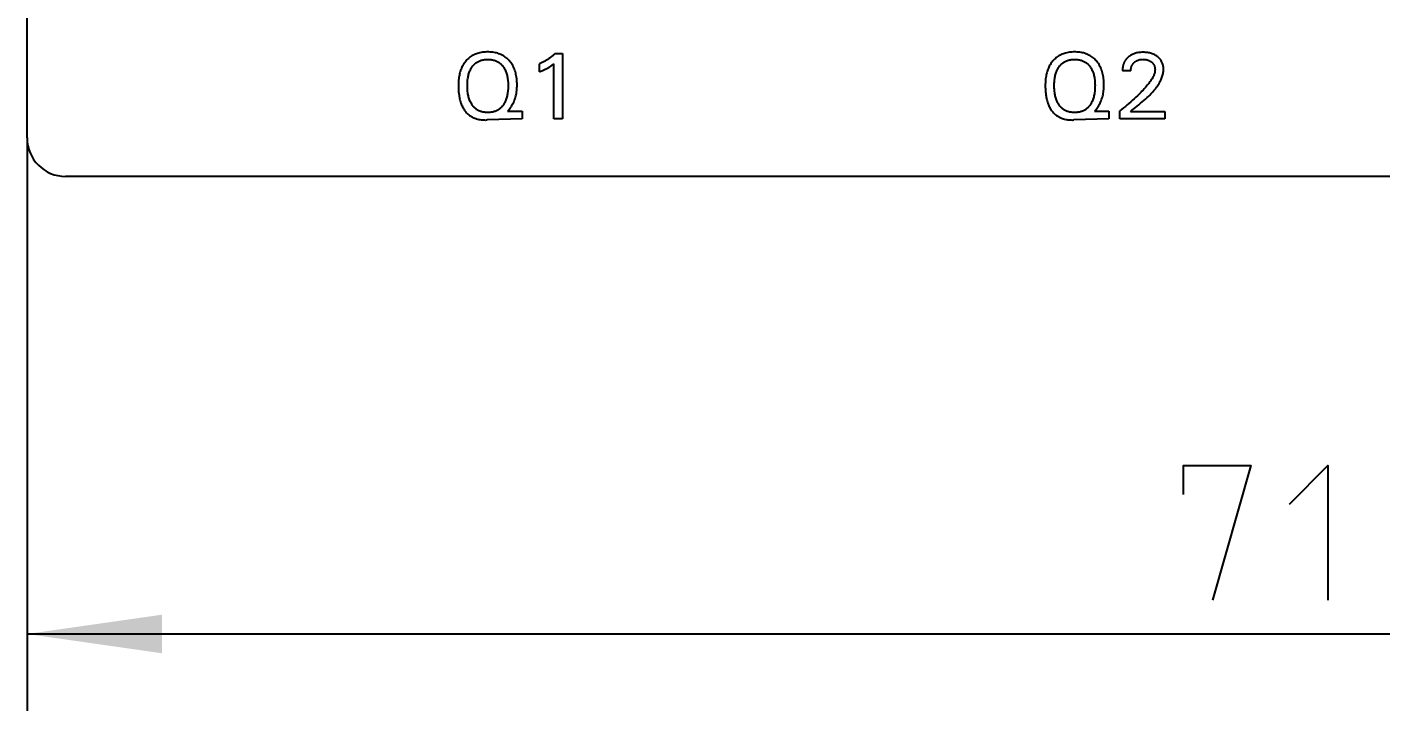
# Model space of a CAD drawing. Extents: x 0 to 420, y 0 to 297.
# Drawn here: x 133.06 to 168.22, y 144.58 to 162.35 of the extents above; entities that cross this region are included whole.
import ezdxf

# ---------------------------------------------------------------- set-up
doc = ezdxf.new("R2010")
doc.units = 0
doc.header["$LTSCALE"] = 23.1
doc.layers.get('0').update_dxf_attribs({"linetype": 'CONTINUOUS'})
doc.layers.add('10000_FRONT', color=7, linetype='CONTINUOUS')
doc.layers.add('10100_DIM_FRONT', color=7, linetype='CONTINUOUS')
doc.dimstyles.get("Standard").update_dxf_attribs({"dimtxt": 2.5, "dimasz": 2.5, "dimexe": 1.25, "dimexo": 0.625, "dimtad": 1, "dimcen": 2.5, "dimazin": 3, "dimtfac": 1, "dimtmove": 0, "dimatfit": 3})

# ---------------------------------------------------------------- blocks, each defined once
blk = doc.blocks.new('_FILLED')
at = {"color": 0, "linetype": 'BYBLOCK'}
blk.add_solid([(0, 0), (-1, 0.143), (-1, -0.143)], dxfattribs=at)
blk = doc.blocks.new('*D1')
at = {"layer": '10100_DIM_FRONT', "color": 7, "linetype": 'CONTINUOUS'}
for p, q in [((133.06, 159.468), (133.06, 144.578)), ((204.56, 159.468), (204.56, 144.578)), ((133.06, 146.578), (168.81, 146.578)), ((204.56, 146.578), (168.81, 146.578))]:
    blk.add_line(p, q, dxfattribs=at)
at = {"layer": '10100_DIM_FRONT', "color": 7, "linetype": 'CONTINUOUS', "xscale": 3.5, "yscale": 3.5, "zscale": 3.5, "rotation": 180}
blk.add_blockref('_FILLED', (133.06, 146.578), dxfattribs=at)
at = {"layer": '10100_DIM_FRONT', "color": 7, "linetype": 'CONTINUOUS', "xscale": 3.5, "yscale": 3.5, "zscale": 3.5}
blk.add_blockref('_FILLED', (204.56, 146.578), dxfattribs=at)

msp = doc.modelspace()

# ---------------------------------------------------------------- linework, layer by layer
at = {"layer": '10000_FRONT', "color": 7, "linetype": 'CONTINUOUS'}
for p, q in [((133.06, 159.468), (133.06, 247.468)), ((144.392, 161.379), (144.378, 161.355)), ((144.408, 161.403), (144.392, 161.379)), ((144.424, 161.427), (144.408, 161.403)), ((144.441, 161.449), (144.424, 161.427)), ((144.46, 161.472), (144.441, 161.449)), ((144.48, 161.494), (144.46, 161.472)), ((144.501, 161.515), (144.48, 161.494)), ((144.523, 161.536), (144.501, 161.515)), ((144.545, 161.555), (144.523, 161.536)), ((144.569, 161.573), (144.545, 161.555)), ((144.594, 161.59), (144.569, 161.573)), ((144.62, 161.606), (144.594, 161.59)), ((144.646, 161.62), (144.62, 161.606)), ((144.673, 161.633), (144.646, 161.62)), ((144.655, 161.361), (144.669, 161.375)), ((144.669, 161.375), (144.683, 161.389)), ((144.701, 161.645), (144.673, 161.633)), ((144.683, 161.389), (144.698, 161.403)), ((144.698, 161.403), (144.714, 161.415)), ((144.729, 161.656), (144.701, 161.645)), ((144.714, 161.415), (144.729, 161.427)), ((144.758, 161.666), (144.729, 161.656)), ((144.729, 161.427), (144.746, 161.437)), ((144.746, 161.437), (144.762, 161.447)), ((144.787, 161.674), (144.758, 161.666)), ((144.762, 161.447), (144.78, 161.457)), ((144.78, 161.457), (144.797, 161.465)), ((144.82, 161.682), (144.787, 161.674)), ((144.797, 161.465), (144.815, 161.473)), ((144.815, 161.473), (144.833, 161.48)), ((144.853, 161.688), (144.82, 161.682)), ((144.833, 161.48), (144.852, 161.486)), ((144.852, 161.486), (144.872, 161.492)), ((144.887, 161.694), (144.853, 161.688)), ((144.872, 161.492), (144.893, 161.497)), ((144.92, 161.697), (144.887, 161.694)), ((144.893, 161.497), (144.914, 161.501)), ((144.914, 161.501), (144.936, 161.504)), ((144.954, 161.7), (144.92, 161.697)), ((144.936, 161.504), (144.957, 161.506)), ((144.988, 161.702), (144.954, 161.7)), ((144.957, 161.506), (144.979, 161.508)), ((144.979, 161.508), (145, 161.509)), ((145.022, 161.702), (144.988, 161.702)), ((145, 161.509), (145.022, 161.509)), ((145.055, 161.702), (145.022, 161.702)), ((145.022, 161.509), (145.043, 161.509)), ((145.043, 161.509), (145.065, 161.508)), ((145.088, 161.7), (145.055, 161.702)), ((145.065, 161.508), (145.086, 161.506)), ((145.086, 161.506), (145.108, 161.504)), ((145.122, 161.698), (145.088, 161.7)), ((145.108, 161.504), (145.129, 161.501)), ((145.155, 161.694), (145.122, 161.698)), ((145.129, 161.501), (145.15, 161.497)), ((145.15, 161.497), (145.171, 161.492)), ((145.188, 161.689), (145.155, 161.694)), ((145.171, 161.492), (145.192, 161.486)), ((145.221, 161.683), (145.188, 161.689)), ((145.192, 161.486), (145.211, 161.48)), ((145.211, 161.48), (145.229, 161.473)), ((145.253, 161.675), (145.221, 161.683)), ((145.229, 161.473), (145.247, 161.465)), ((145.247, 161.465), (145.264, 161.457)), ((145.282, 161.667), (145.253, 161.675)), ((145.264, 161.457), (145.282, 161.447)), ((145.311, 161.657), (145.282, 161.667)), ((145.282, 161.447), (145.298, 161.437)), ((145.298, 161.437), (145.315, 161.427)), ((145.339, 161.647), (145.311, 161.657)), ((145.315, 161.427), (145.331, 161.415)), ((145.331, 161.415), (145.346, 161.403)), ((145.366, 161.635), (145.339, 161.647)), ((145.346, 161.403), (145.361, 161.389)), ((145.361, 161.389), (145.375, 161.375)), ((145.394, 161.622), (145.366, 161.635)), ((145.375, 161.375), (145.389, 161.361)), ((145.42, 161.608), (145.394, 161.622)), ((145.446, 161.593), (145.42, 161.608)), ((145.47, 161.577), (145.446, 161.593)), ((145.494, 161.559), (145.47, 161.577)), ((145.517, 161.54), (145.494, 161.559)), ((145.538, 161.521), (145.517, 161.54)), ((145.559, 161.5), (145.538, 161.521)), ((145.58, 161.479), (145.559, 161.5)), ((145.599, 161.456), (145.58, 161.479)), ((145.619, 161.43), (145.599, 161.456)), ((145.638, 161.403), (145.619, 161.43)), ((145.656, 161.376), (145.638, 161.403)), ((145.672, 161.347), (145.656, 161.376)), ((146.381, 161.405), (146.363, 161.397)), ((146.363, 161.185), (146.363, 161.397)), ((146.4, 161.413), (146.381, 161.405)), ((146.419, 161.421), (146.4, 161.413)), ((146.437, 161.429), (146.419, 161.421)), ((146.456, 161.438), (146.437, 161.429)), ((146.474, 161.447), (146.456, 161.438)), ((146.492, 161.456), (146.474, 161.447)), ((146.51, 161.466), (146.492, 161.456)), ((146.527, 161.476), (146.51, 161.466)), ((146.545, 161.486), (146.527, 161.476)), ((146.562, 161.497), (146.545, 161.486)), ((146.579, 161.507), (146.562, 161.497)), ((146.596, 161.518), (146.579, 161.507)), ((146.612, 161.53), (146.596, 161.518)), ((146.629, 161.541), (146.612, 161.53)), ((146.645, 161.553), (146.629, 161.541)), ((146.662, 161.565), (146.645, 161.553)), ((146.678, 161.578), (146.662, 161.565)), ((146.694, 161.591), (146.678, 161.578)), ((146.687, 161.358), (146.698, 161.367)), ((146.709, 161.604), (146.694, 161.591)), ((146.698, 161.367), (146.711, 161.376)), ((146.725, 161.617), (146.709, 161.604)), ((146.711, 161.376), (146.723, 161.386)), ((146.723, 161.386), (146.735, 161.396)), ((146.74, 161.631), (146.725, 161.617)), ((146.735, 159.968), (146.735, 161.396)), ((146.755, 161.645), (146.74, 161.631)), ((146.77, 161.659), (146.755, 161.645)), ((146.77, 161.659), (146.963, 161.659)), ((146.963, 161.659), (146.963, 159.968)), ((159.632, 161.379), (159.618, 161.355)), ((159.648, 161.403), (159.632, 161.379)), ((159.664, 161.427), (159.648, 161.403)), ((159.681, 161.449), (159.664, 161.427)), ((159.7, 161.472), (159.681, 161.449)), ((159.72, 161.494), (159.7, 161.472)), ((159.741, 161.515), (159.72, 161.494)), ((159.763, 161.536), (159.741, 161.515)), ((159.785, 161.555), (159.763, 161.536)), ((159.809, 161.573), (159.785, 161.555)), ((159.834, 161.59), (159.809, 161.573)), ((159.86, 161.606), (159.834, 161.59)), ((159.886, 161.62), (159.86, 161.606)), ((159.913, 161.633), (159.886, 161.62)), ((159.895, 161.361), (159.909, 161.375)), ((159.909, 161.375), (159.923, 161.389)), ((159.941, 161.645), (159.913, 161.633)), ((159.923, 161.389), (159.938, 161.403)), ((159.938, 161.403), (159.954, 161.415)), ((159.969, 161.656), (159.941, 161.645)), ((159.954, 161.415), (159.969, 161.427)), ((159.998, 161.666), (159.969, 161.656)), ((159.969, 161.427), (159.986, 161.437)), ((159.986, 161.437), (160.002, 161.447)), ((160.027, 161.674), (159.998, 161.666)), ((160.002, 161.447), (160.02, 161.457)), ((160.02, 161.457), (160.037, 161.465)), ((160.06, 161.682), (160.027, 161.674)), ((160.037, 161.465), (160.055, 161.473)), ((160.055, 161.473), (160.073, 161.48)), ((160.093, 161.688), (160.06, 161.682)), ((160.073, 161.48), (160.092, 161.486)), ((160.092, 161.486), (160.112, 161.492)), ((160.127, 161.694), (160.093, 161.688)), ((160.112, 161.492), (160.133, 161.497)), ((160.16, 161.697), (160.127, 161.694)), ((160.133, 161.497), (160.154, 161.501)), ((160.154, 161.501), (160.176, 161.504)), ((160.194, 161.7), (160.16, 161.697)), ((160.176, 161.504), (160.197, 161.506)), ((160.228, 161.702), (160.194, 161.7)), ((160.197, 161.506), (160.219, 161.508)), ((160.219, 161.508), (160.24, 161.509)), ((160.262, 161.702), (160.228, 161.702)), ((160.24, 161.509), (160.262, 161.509)), ((160.295, 161.702), (160.262, 161.702)), ((160.262, 161.509), (160.283, 161.509)), ((160.283, 161.509), (160.305, 161.508)), ((160.328, 161.7), (160.295, 161.702)), ((160.305, 161.508), (160.326, 161.506)), ((160.326, 161.506), (160.348, 161.504)), ((160.362, 161.698), (160.328, 161.7)), ((160.348, 161.504), (160.369, 161.501)), ((160.395, 161.694), (160.362, 161.698)), ((160.369, 161.501), (160.39, 161.497)), ((160.39, 161.497), (160.411, 161.492)), ((160.428, 161.689), (160.395, 161.694)), ((160.411, 161.492), (160.432, 161.486)), ((160.461, 161.683), (160.428, 161.689)), ((160.432, 161.486), (160.451, 161.48)), ((160.451, 161.48), (160.469, 161.473)), ((160.493, 161.675), (160.461, 161.683)), ((160.469, 161.473), (160.487, 161.465)), ((160.487, 161.465), (160.504, 161.457)), ((160.522, 161.667), (160.493, 161.675)), ((160.504, 161.457), (160.522, 161.447)), ((160.551, 161.657), (160.522, 161.667)), ((160.522, 161.447), (160.538, 161.437)), ((160.538, 161.437), (160.555, 161.427)), ((160.579, 161.647), (160.551, 161.657)), ((160.555, 161.427), (160.571, 161.415)), ((160.571, 161.415), (160.586, 161.403)), ((160.606, 161.635), (160.579, 161.647)), ((160.586, 161.403), (160.601, 161.389)), ((160.601, 161.389), (160.615, 161.375)), ((160.634, 161.622), (160.606, 161.635)), ((160.615, 161.375), (160.629, 161.361)), ((160.66, 161.608), (160.634, 161.622)), ((160.686, 161.593), (160.66, 161.608)), ((160.71, 161.577), (160.686, 161.593)), ((160.734, 161.559), (160.71, 161.577)), ((160.757, 161.54), (160.734, 161.559)), ((160.778, 161.521), (160.757, 161.54)), ((160.799, 161.5), (160.778, 161.521)), ((160.82, 161.479), (160.799, 161.5)), ((160.839, 161.456), (160.82, 161.479)), ((160.859, 161.43), (160.839, 161.456)), ((160.878, 161.403), (160.859, 161.43)), ((160.896, 161.376), (160.878, 161.403)), ((160.912, 161.347), (160.896, 161.376)), ((161.526, 161.373), (161.523, 161.363)), ((161.529, 161.384), (161.526, 161.373)), ((161.533, 161.394), (161.529, 161.384)), ((161.537, 161.405), (161.533, 161.394)), ((161.541, 161.415), (161.537, 161.405)), ((161.545, 161.425), (161.541, 161.415)), ((161.55, 161.435), (161.545, 161.425)), ((161.555, 161.444), (161.55, 161.435)), ((161.56, 161.454), (161.555, 161.444)), ((161.565, 161.464), (161.56, 161.454)), ((161.571, 161.473), (161.565, 161.464)), ((161.577, 161.482), (161.571, 161.473)), ((161.583, 161.491), (161.577, 161.482)), ((161.59, 161.5), (161.583, 161.491)), ((161.596, 161.508), (161.59, 161.5)), ((161.603, 161.517), (161.596, 161.508)), ((161.61, 161.525), (161.603, 161.517)), ((161.617, 161.533), (161.61, 161.525)), ((161.625, 161.541), (161.617, 161.533)), ((161.633, 161.549), (161.625, 161.541)), ((161.64, 161.556), (161.633, 161.549)), ((161.649, 161.564), (161.64, 161.556)), ((161.657, 161.571), (161.649, 161.564)), ((161.663, 161.576), (161.657, 161.571)), ((161.67, 161.582), (161.663, 161.576)), ((161.677, 161.587), (161.67, 161.582)), ((161.697, 161.602), (161.677, 161.587)), ((161.718, 161.615), (161.697, 161.602)), ((161.741, 161.628), (161.718, 161.615)), ((161.763, 161.639), (161.741, 161.628)), ((161.756, 161.36), (161.761, 161.369)), ((161.761, 161.369), (161.767, 161.379)), ((161.783, 161.648), (161.763, 161.639)), ((161.767, 161.379), (161.773, 161.388)), ((161.773, 161.388), (161.78, 161.397)), ((161.78, 161.397), (161.786, 161.406)), ((161.804, 161.656), (161.783, 161.648)), ((161.786, 161.406), (161.794, 161.414)), ((161.794, 161.414), (161.801, 161.422)), ((161.801, 161.422), (161.809, 161.43)), ((161.825, 161.663), (161.804, 161.656)), ((161.809, 161.43), (161.817, 161.437)), ((161.817, 161.437), (161.826, 161.444)), ((161.846, 161.67), (161.825, 161.663)), ((161.826, 161.444), (161.835, 161.451)), ((161.835, 161.451), (161.844, 161.458)), ((161.844, 161.458), (161.853, 161.464)), ((161.868, 161.675), (161.846, 161.67)), ((161.853, 161.464), (161.863, 161.469)), ((161.863, 161.469), (161.873, 161.475)), ((161.89, 161.68), (161.868, 161.675)), ((161.873, 161.475), (161.883, 161.48)), ((161.883, 161.48), (161.894, 161.484)), ((161.919, 161.685), (161.89, 161.68)), ((161.894, 161.484), (161.904, 161.489)), ((161.904, 161.489), (161.915, 161.492)), ((161.915, 161.492), (161.926, 161.496)), ((161.948, 161.689), (161.919, 161.685)), ((161.926, 161.496), (161.937, 161.499)), ((161.937, 161.499), (161.948, 161.502)), ((161.977, 161.692), (161.948, 161.689)), ((161.948, 161.502), (161.961, 161.504)), ((161.961, 161.504), (161.973, 161.506)), ((161.973, 161.506), (161.986, 161.508)), ((162.007, 161.693), (161.977, 161.692)), ((161.986, 161.508), (161.998, 161.509)), ((161.998, 161.509), (162.011, 161.51)), ((162.036, 161.694), (162.007, 161.693)), ((162.011, 161.51), (162.024, 161.51)), ((162.024, 161.51), (162.036, 161.511)), ((162.065, 161.693), (162.036, 161.694)), ((162.036, 161.511), (162.051, 161.51)), ((162.051, 161.51), (162.065, 161.51)), ((162.094, 161.692), (162.065, 161.693)), ((162.065, 161.51), (162.079, 161.509)), ((162.079, 161.509), (162.094, 161.507)), ((162.122, 161.69), (162.094, 161.692)), ((162.094, 161.507), (162.108, 161.505)), ((162.108, 161.505), (162.122, 161.503)), ((162.151, 161.686), (162.122, 161.69)), ((162.122, 161.503), (162.133, 161.501)), ((162.133, 161.501), (162.144, 161.498)), ((162.144, 161.498), (162.154, 161.495)), ((162.179, 161.682), (162.151, 161.686)), ((162.154, 161.495), (162.165, 161.492)), ((162.165, 161.492), (162.175, 161.488)), ((162.175, 161.488), (162.186, 161.484)), ((162.205, 161.677), (162.179, 161.682)), ((162.186, 161.484), (162.196, 161.48)), ((162.196, 161.48), (162.207, 161.475)), ((162.23, 161.67), (162.205, 161.677)), ((162.207, 161.475), (162.218, 161.469)), ((162.218, 161.469), (162.228, 161.463)), ((162.228, 161.463), (162.238, 161.456)), ((162.255, 161.663), (162.23, 161.67)), ((162.238, 161.456), (162.248, 161.449)), ((162.248, 161.449), (162.258, 161.442)), ((162.279, 161.655), (162.255, 161.663)), ((162.258, 161.442), (162.266, 161.435)), ((162.266, 161.435), (162.274, 161.428)), ((162.274, 161.428), (162.282, 161.42)), ((162.303, 161.646), (162.279, 161.655)), ((162.282, 161.42), (162.289, 161.412)), ((162.289, 161.412), (162.296, 161.404)), ((162.296, 161.404), (162.303, 161.395)), ((162.326, 161.636), (162.303, 161.646)), ((162.303, 161.395), (162.309, 161.386)), ((162.309, 161.386), (162.315, 161.377)), ((162.315, 161.377), (162.32, 161.367)), ((162.32, 161.367), (162.325, 161.358)), ((162.347, 161.625), (162.326, 161.636)), ((162.368, 161.613), (162.347, 161.625)), ((162.389, 161.599), (162.368, 161.613)), ((162.409, 161.585), (162.389, 161.599)), ((162.425, 161.572), (162.409, 161.585)), ((162.442, 161.558), (162.425, 161.572)), ((162.457, 161.543), (162.442, 161.558)), ((162.472, 161.527), (162.457, 161.543)), ((162.485, 161.511), (162.472, 161.527)), ((162.498, 161.494), (162.485, 161.511)), ((162.51, 161.476), (162.498, 161.494)), ((162.52, 161.458), (162.51, 161.476)), ((162.53, 161.439), (162.52, 161.458)), ((162.538, 161.42), (162.53, 161.439)), ((162.546, 161.4), (162.538, 161.42)), ((162.552, 161.38), (162.546, 161.4)), ((162.558, 161.357), (162.552, 161.38)), ((144.275, 161.037), (144.27, 161.003)), ((144.28, 161.072), (144.275, 161.037)), ((144.286, 161.102), (144.28, 161.072)), ((144.293, 161.132), (144.286, 161.102)), ((144.3, 161.162), (144.293, 161.132)), ((144.309, 161.192), (144.3, 161.162)), ((144.318, 161.221), (144.309, 161.192)), ((144.329, 161.25), (144.318, 161.221)), ((144.34, 161.278), (144.329, 161.25)), ((144.352, 161.304), (144.34, 161.278)), ((144.365, 161.33), (144.352, 161.304)), ((144.378, 161.355), (144.365, 161.33)), ((144.505, 161.009), (144.51, 161.036)), ((144.51, 161.036), (144.515, 161.062)), ((144.515, 161.062), (144.521, 161.089)), ((144.521, 161.089), (144.527, 161.115)), ((144.527, 161.115), (144.535, 161.141)), ((144.535, 161.141), (144.544, 161.166)), ((144.544, 161.166), (144.552, 161.189)), ((144.552, 161.189), (144.561, 161.212)), ((144.561, 161.212), (144.571, 161.234)), ((144.571, 161.234), (144.582, 161.255)), ((144.582, 161.255), (144.594, 161.277)), ((144.594, 161.277), (144.607, 161.297)), ((144.607, 161.297), (144.618, 161.314)), ((144.618, 161.314), (144.63, 161.33)), ((144.63, 161.33), (144.642, 161.346)), ((144.642, 161.346), (144.655, 161.361)), ((145.389, 161.361), (145.402, 161.346)), ((145.402, 161.346), (145.414, 161.33)), ((145.414, 161.33), (145.426, 161.314)), ((145.426, 161.314), (145.437, 161.297)), ((145.437, 161.297), (145.45, 161.277)), ((145.45, 161.277), (145.462, 161.255)), ((145.462, 161.255), (145.473, 161.234)), ((145.473, 161.234), (145.483, 161.212)), ((145.483, 161.212), (145.492, 161.189)), ((145.492, 161.189), (145.501, 161.166)), ((145.501, 161.166), (145.509, 161.141)), ((145.509, 161.141), (145.517, 161.115)), ((145.517, 161.115), (145.524, 161.089)), ((145.524, 161.089), (145.53, 161.062)), ((145.53, 161.062), (145.535, 161.036)), ((145.535, 161.036), (145.539, 161.009)), ((145.688, 161.318), (145.672, 161.347)), ((145.702, 161.288), (145.688, 161.318)), ((145.715, 161.255), (145.702, 161.288)), ((145.728, 161.222), (145.715, 161.255)), ((145.739, 161.188), (145.728, 161.222)), ((145.748, 161.154), (145.739, 161.188)), ((145.756, 161.119), (145.748, 161.154)), ((145.764, 161.084), (145.756, 161.119)), ((145.77, 161.045), (145.764, 161.084)), ((145.776, 161.005), (145.77, 161.045)), ((146.363, 161.185), (146.384, 161.194)), ((146.384, 161.194), (146.405, 161.202)), ((146.405, 161.202), (146.425, 161.211)), ((146.425, 161.211), (146.446, 161.22)), ((146.446, 161.22), (146.467, 161.229)), ((146.467, 161.229), (146.482, 161.236)), ((146.482, 161.236), (146.497, 161.243)), ((146.497, 161.243), (146.512, 161.251)), ((146.512, 161.251), (146.527, 161.258)), ((146.527, 161.258), (146.542, 161.266)), ((146.542, 161.266), (146.557, 161.274)), ((146.557, 161.274), (146.572, 161.282)), ((146.572, 161.282), (146.588, 161.291)), ((146.588, 161.291), (146.603, 161.3)), ((146.603, 161.3), (146.618, 161.309)), ((146.618, 161.309), (146.632, 161.319)), ((146.632, 161.319), (146.643, 161.326)), ((146.643, 161.326), (146.654, 161.334)), ((146.654, 161.334), (146.664, 161.341)), ((146.664, 161.341), (146.676, 161.349)), ((146.676, 161.349), (146.687, 161.358)), ((159.515, 161.037), (159.51, 161.003)), ((159.52, 161.072), (159.515, 161.037)), ((159.526, 161.102), (159.52, 161.072)), ((159.533, 161.132), (159.526, 161.102)), ((159.54, 161.162), (159.533, 161.132)), ((159.549, 161.192), (159.54, 161.162)), ((159.558, 161.221), (159.549, 161.192)), ((159.569, 161.25), (159.558, 161.221)), ((159.58, 161.278), (159.569, 161.25)), ((159.592, 161.304), (159.58, 161.278)), ((159.605, 161.33), (159.592, 161.304)), ((159.618, 161.355), (159.605, 161.33)), ((159.745, 161.009), (159.75, 161.036)), ((159.75, 161.036), (159.755, 161.062)), ((159.755, 161.062), (159.761, 161.089)), ((159.761, 161.089), (159.767, 161.115)), ((159.767, 161.115), (159.775, 161.141)), ((159.775, 161.141), (159.784, 161.166)), ((159.784, 161.166), (159.792, 161.189)), ((159.792, 161.189), (159.801, 161.212)), ((159.801, 161.212), (159.811, 161.234)), ((159.811, 161.234), (159.822, 161.255)), ((159.822, 161.255), (159.834, 161.277)), ((159.834, 161.277), (159.847, 161.297)), ((159.847, 161.297), (159.858, 161.314)), ((159.858, 161.314), (159.87, 161.33)), ((159.87, 161.33), (159.882, 161.346)), ((159.882, 161.346), (159.895, 161.361)), ((160.629, 161.361), (160.642, 161.346)), ((160.642, 161.346), (160.654, 161.33)), ((160.654, 161.33), (160.666, 161.314)), ((160.666, 161.314), (160.677, 161.297)), ((160.677, 161.297), (160.69, 161.277)), ((160.69, 161.277), (160.702, 161.255)), ((160.702, 161.255), (160.713, 161.234)), ((160.713, 161.234), (160.723, 161.212)), ((160.723, 161.212), (160.732, 161.189)), ((160.732, 161.189), (160.741, 161.166)), ((160.741, 161.166), (160.749, 161.141)), ((160.749, 161.141), (160.757, 161.115)), ((160.757, 161.115), (160.764, 161.089)), ((160.764, 161.089), (160.77, 161.062)), ((160.77, 161.062), (160.775, 161.036)), ((160.775, 161.036), (160.779, 161.009)), ((160.928, 161.318), (160.912, 161.347)), ((160.942, 161.288), (160.928, 161.318)), ((160.955, 161.255), (160.942, 161.288)), ((160.968, 161.222), (160.955, 161.255)), ((160.979, 161.188), (160.968, 161.222)), ((160.988, 161.154), (160.979, 161.188)), ((160.996, 161.119), (160.988, 161.154)), ((161.004, 161.084), (160.996, 161.119)), ((161.01, 161.045), (161.004, 161.084)), ((161.016, 161.005), (161.01, 161.045)), ((161.504, 161.257), (161.503, 161.245)), ((161.503, 161.245), (161.503, 161.233)), ((161.503, 161.233), (161.503, 161.221)), ((161.503, 161.221), (161.503, 161.209)), ((161.723, 161.209), (161.503, 161.209)), ((161.505, 161.269), (161.504, 161.257)), ((161.506, 161.281), (161.505, 161.269)), ((161.508, 161.293), (161.506, 161.281)), ((161.51, 161.305), (161.508, 161.293)), ((161.512, 161.317), (161.51, 161.305)), ((161.514, 161.329), (161.512, 161.317)), ((161.517, 161.341), (161.514, 161.329)), ((161.52, 161.352), (161.517, 161.341)), ((161.523, 161.363), (161.52, 161.352)), ((161.723, 161.222), (161.724, 161.234)), ((161.723, 161.209), (161.723, 161.222)), ((161.724, 161.234), (161.725, 161.247)), ((161.725, 161.247), (161.726, 161.259)), ((161.726, 161.259), (161.728, 161.271)), ((161.728, 161.271), (161.73, 161.284)), ((161.73, 161.284), (161.733, 161.296)), ((161.733, 161.296), (161.735, 161.307)), ((161.735, 161.307), (161.739, 161.318)), ((161.739, 161.318), (161.742, 161.329)), ((161.742, 161.329), (161.746, 161.339)), ((161.746, 161.339), (161.751, 161.349)), ((161.751, 161.349), (161.756, 161.36)), ((162.285, 161.03), (162.272, 161.007)), ((162.297, 161.052), (162.285, 161.03)), ((162.308, 161.076), (162.297, 161.052)), ((162.315, 161.091), (162.308, 161.076)), ((162.321, 161.106), (162.315, 161.091)), ((162.327, 161.122), (162.321, 161.106)), ((162.325, 161.358), (162.329, 161.348)), ((162.332, 161.137), (162.327, 161.122)), ((162.329, 161.348), (162.333, 161.337)), ((162.337, 161.153), (162.332, 161.137)), ((162.333, 161.337), (162.336, 161.327)), ((162.336, 161.327), (162.339, 161.317)), ((162.341, 161.169), (162.337, 161.153)), ((162.339, 161.317), (162.342, 161.305)), ((162.344, 161.185), (162.341, 161.169)), ((162.342, 161.305), (162.345, 161.293)), ((162.347, 161.201), (162.344, 161.185)), ((162.345, 161.293), (162.347, 161.281)), ((162.347, 161.281), (162.348, 161.269)), ((162.349, 161.217), (162.347, 161.201)), ((162.348, 161.269), (162.349, 161.257)), ((162.349, 161.257), (162.35, 161.245)), ((162.35, 161.233), (162.349, 161.217)), ((162.35, 161.245), (162.35, 161.233)), ((162.509, 160.99), (162.52, 161.014)), ((162.52, 161.014), (162.529, 161.039)), ((162.529, 161.039), (162.538, 161.064)), ((162.538, 161.064), (162.546, 161.089)), ((162.546, 161.089), (162.553, 161.114)), ((162.553, 161.114), (162.558, 161.14)), ((162.563, 161.335), (162.558, 161.357)), ((162.558, 161.14), (162.563, 161.165)), ((162.566, 161.312), (162.563, 161.335)), ((162.563, 161.165), (162.567, 161.191)), ((162.569, 161.289), (162.566, 161.312)), ((162.567, 161.191), (162.569, 161.217)), ((162.57, 161.266), (162.569, 161.289)), ((162.569, 161.217), (162.57, 161.243)), ((162.57, 161.243), (162.57, 161.266)), ((144.261, 160.864), (144.26, 160.829)), ((144.26, 160.829), (144.26, 160.788)), ((144.26, 160.788), (144.262, 160.746)), ((144.262, 160.898), (144.261, 160.864)), ((144.264, 160.933), (144.262, 160.898)), ((144.262, 160.746), (144.264, 160.705)), ((144.266, 160.968), (144.264, 160.933)), ((144.264, 160.705), (144.267, 160.664)), ((144.27, 161.003), (144.266, 160.968)), ((144.267, 160.664), (144.271, 160.623)), ((144.493, 160.857), (144.494, 160.887)), ((144.493, 160.826), (144.493, 160.857)), ((144.493, 160.795), (144.493, 160.826)), ((144.494, 160.764), (144.493, 160.795)), ((144.494, 160.887), (144.496, 160.918)), ((144.496, 160.733), (144.494, 160.764)), ((144.496, 160.918), (144.498, 160.948)), ((144.498, 160.702), (144.496, 160.733)), ((144.498, 160.948), (144.501, 160.979)), ((144.501, 160.671), (144.498, 160.702)), ((144.501, 160.979), (144.505, 161.009)), ((144.505, 160.64), (144.501, 160.671)), ((145.539, 161.009), (145.543, 160.979)), ((145.543, 160.671), (145.539, 160.64)), ((145.543, 160.979), (145.546, 160.948)), ((145.546, 160.702), (145.543, 160.671)), ((145.546, 160.948), (145.549, 160.918)), ((145.549, 160.733), (145.546, 160.702)), ((145.549, 160.918), (145.55, 160.887)), ((145.55, 160.764), (145.549, 160.733)), ((145.55, 160.887), (145.551, 160.857)), ((145.551, 160.795), (145.55, 160.764)), ((145.551, 160.857), (145.552, 160.826)), ((145.552, 160.826), (145.551, 160.795)), ((145.766, 160.627), (145.772, 160.663)), ((145.772, 160.663), (145.776, 160.7)), ((145.78, 160.965), (145.776, 161.005)), ((145.776, 160.7), (145.78, 160.736)), ((145.782, 160.926), (145.78, 160.965)), ((145.78, 160.736), (145.782, 160.772)), ((145.784, 160.886), (145.782, 160.926)), ((145.782, 160.772), (145.784, 160.809)), ((145.784, 160.846), (145.784, 160.886)), ((145.784, 160.809), (145.784, 160.846)), ((159.501, 160.864), (159.5, 160.829)), ((159.5, 160.829), (159.5, 160.788)), ((159.5, 160.788), (159.502, 160.746)), ((159.502, 160.898), (159.501, 160.864)), ((159.504, 160.933), (159.502, 160.898)), ((159.502, 160.746), (159.504, 160.705)), ((159.506, 160.968), (159.504, 160.933)), ((159.504, 160.705), (159.507, 160.664)), ((159.51, 161.003), (159.506, 160.968)), ((159.507, 160.664), (159.511, 160.623)), ((159.733, 160.857), (159.734, 160.887)), ((159.733, 160.826), (159.733, 160.857)), ((159.733, 160.795), (159.733, 160.826)), ((159.734, 160.764), (159.733, 160.795)), ((159.734, 160.887), (159.736, 160.918)), ((159.736, 160.733), (159.734, 160.764)), ((159.736, 160.918), (159.738, 160.948)), ((159.738, 160.702), (159.736, 160.733)), ((159.738, 160.948), (159.741, 160.979)), ((159.741, 160.671), (159.738, 160.702)), ((159.741, 160.979), (159.745, 161.009)), ((159.745, 160.64), (159.741, 160.671)), ((160.779, 161.009), (160.783, 160.979)), ((160.783, 160.671), (160.779, 160.64)), ((160.783, 160.979), (160.786, 160.948)), ((160.786, 160.702), (160.783, 160.671)), ((160.786, 160.948), (160.789, 160.918)), ((160.789, 160.733), (160.786, 160.702)), ((160.789, 160.918), (160.79, 160.887)), ((160.79, 160.764), (160.789, 160.733)), ((160.79, 160.887), (160.791, 160.857)), ((160.791, 160.795), (160.79, 160.764)), ((160.791, 160.857), (160.792, 160.826)), ((160.792, 160.826), (160.791, 160.795)), ((161.006, 160.627), (161.012, 160.663)), ((161.012, 160.663), (161.016, 160.7)), ((161.02, 160.965), (161.016, 161.005)), ((161.016, 160.7), (161.02, 160.736)), ((161.022, 160.926), (161.02, 160.965)), ((161.02, 160.736), (161.022, 160.772)), ((161.024, 160.886), (161.022, 160.926)), ((161.022, 160.772), (161.024, 160.809)), ((161.024, 160.846), (161.024, 160.886)), ((161.024, 160.809), (161.024, 160.846)), ((162.009, 160.68), (161.978, 160.648)), ((162.04, 160.712), (162.009, 160.68)), ((162.07, 160.745), (162.04, 160.712)), ((162.1, 160.778), (162.07, 160.745)), ((162.129, 160.812), (162.1, 160.778)), ((162.157, 160.846), (162.129, 160.812)), ((162.185, 160.881), (162.157, 160.846)), ((162.2, 160.901), (162.185, 160.881)), ((162.216, 160.922), (162.2, 160.901)), ((162.231, 160.943), (162.216, 160.922)), ((162.245, 160.964), (162.231, 160.943)), ((162.259, 160.985), (162.245, 160.964)), ((162.272, 161.007), (162.259, 160.985)), ((162.269, 160.638), (162.295, 160.667)), ((162.295, 160.667), (162.321, 160.696)), ((162.321, 160.696), (162.345, 160.726)), ((162.345, 160.726), (162.369, 160.756)), ((162.369, 160.756), (162.392, 160.787)), ((162.392, 160.787), (162.414, 160.819)), ((162.414, 160.819), (162.435, 160.851)), ((162.435, 160.851), (162.455, 160.885)), ((162.455, 160.885), (162.474, 160.919)), ((162.474, 160.919), (162.487, 160.942)), ((162.487, 160.942), (162.498, 160.966)), ((162.498, 160.966), (162.509, 160.99)), ((144.271, 160.623), (144.277, 160.583)), ((144.277, 160.583), (144.281, 160.552)), ((144.281, 160.552), (144.287, 160.522)), ((144.287, 160.522), (144.293, 160.492)), ((144.293, 160.492), (144.3, 160.463)), ((144.3, 160.463), (144.308, 160.433)), ((144.308, 160.433), (144.316, 160.404)), ((144.316, 160.404), (144.326, 160.375)), ((144.326, 160.375), (144.335, 160.349)), ((144.335, 160.349), (144.345, 160.324)), ((144.345, 160.324), (144.356, 160.299)), ((144.509, 160.613), (144.505, 160.64)), ((144.514, 160.586), (144.509, 160.613)), ((144.52, 160.559), (144.514, 160.586)), ((144.527, 160.533), (144.52, 160.559)), ((144.534, 160.506), (144.527, 160.533)), ((144.542, 160.48), (144.534, 160.506)), ((144.551, 160.457), (144.542, 160.48)), ((144.56, 160.434), (144.551, 160.457)), ((144.57, 160.412), (144.56, 160.434)), ((144.581, 160.39), (144.57, 160.412)), ((144.592, 160.368), (144.581, 160.39)), ((144.605, 160.347), (144.592, 160.368)), ((144.608, 160.341), (144.605, 160.347)), ((144.619, 160.325), (144.608, 160.341)), ((144.63, 160.309), (144.619, 160.325)), ((145.417, 160.313), (145.404, 160.297)), ((145.429, 160.33), (145.417, 160.313)), ((145.44, 160.347), (145.429, 160.33)), ((145.452, 160.368), (145.44, 160.347)), ((145.464, 160.389), (145.452, 160.368)), ((145.475, 160.412), (145.464, 160.389)), ((145.485, 160.434), (145.475, 160.412)), ((145.494, 160.457), (145.485, 160.434)), ((145.502, 160.48), (145.494, 160.457)), ((145.51, 160.506), (145.502, 160.48)), ((145.518, 160.532), (145.51, 160.506)), ((145.524, 160.559), (145.518, 160.532)), ((145.53, 160.586), (145.524, 160.559)), ((145.535, 160.613), (145.53, 160.586)), ((145.539, 160.64), (145.535, 160.613)), ((145.635, 160.285), (145.652, 160.313)), ((145.652, 160.313), (145.668, 160.341)), ((145.668, 160.341), (145.683, 160.37)), ((145.683, 160.37), (145.697, 160.4)), ((145.697, 160.4), (145.71, 160.431)), ((145.71, 160.431), (145.722, 160.463)), ((145.722, 160.463), (145.733, 160.494)), ((145.733, 160.494), (145.743, 160.526)), ((145.743, 160.526), (145.751, 160.559)), ((145.751, 160.559), (145.759, 160.591)), ((145.759, 160.591), (145.766, 160.627)), ((159.511, 160.623), (159.517, 160.583)), ((159.517, 160.583), (159.521, 160.552)), ((159.521, 160.552), (159.527, 160.522)), ((159.527, 160.522), (159.533, 160.492)), ((159.533, 160.492), (159.54, 160.463)), ((159.54, 160.463), (159.548, 160.433)), ((159.548, 160.433), (159.556, 160.404)), ((159.556, 160.404), (159.566, 160.375)), ((159.566, 160.375), (159.575, 160.349)), ((159.575, 160.349), (159.585, 160.324)), ((159.585, 160.324), (159.596, 160.299)), ((159.749, 160.613), (159.745, 160.64)), ((159.754, 160.586), (159.749, 160.613)), ((159.76, 160.559), (159.754, 160.586)), ((159.767, 160.533), (159.76, 160.559)), ((159.774, 160.506), (159.767, 160.533)), ((159.782, 160.48), (159.774, 160.506)), ((159.791, 160.457), (159.782, 160.48)), ((159.8, 160.434), (159.791, 160.457)), ((159.81, 160.412), (159.8, 160.434)), ((159.821, 160.39), (159.81, 160.412)), ((159.832, 160.368), (159.821, 160.39)), ((159.845, 160.347), (159.832, 160.368)), ((159.848, 160.341), (159.845, 160.347)), ((159.859, 160.325), (159.848, 160.341)), ((159.87, 160.309), (159.859, 160.325)), ((160.657, 160.313), (160.644, 160.297)), ((160.669, 160.33), (160.657, 160.313)), ((160.68, 160.347), (160.669, 160.33)), ((160.692, 160.368), (160.68, 160.347)), ((160.704, 160.389), (160.692, 160.368)), ((160.715, 160.412), (160.704, 160.389)), ((160.725, 160.434), (160.715, 160.412)), ((160.734, 160.457), (160.725, 160.434)), ((160.742, 160.48), (160.734, 160.457)), ((160.75, 160.506), (160.742, 160.48)), ((160.758, 160.532), (160.75, 160.506)), ((160.764, 160.559), (160.758, 160.532)), ((160.77, 160.586), (160.764, 160.559)), ((160.775, 160.613), (160.77, 160.586)), ((160.779, 160.64), (160.775, 160.613)), ((160.875, 160.285), (160.892, 160.313)), ((160.892, 160.313), (160.908, 160.341)), ((160.908, 160.341), (160.923, 160.37)), ((160.923, 160.37), (160.937, 160.4)), ((160.937, 160.4), (160.95, 160.431)), ((160.95, 160.431), (160.962, 160.463)), ((160.962, 160.463), (160.973, 160.494)), ((160.973, 160.494), (160.983, 160.526)), ((160.983, 160.526), (160.991, 160.559)), ((160.991, 160.559), (160.999, 160.591)), ((160.999, 160.591), (161.006, 160.627)), ((161.628, 160.327), (161.58, 160.287)), ((161.674, 160.366), (161.628, 160.327)), ((161.72, 160.405), (161.674, 160.366)), ((161.765, 160.445), (161.72, 160.405)), ((161.81, 160.485), (161.765, 160.445)), ((161.853, 160.525), (161.81, 160.485)), ((161.84, 160.26), (161.928, 160.331)), ((161.895, 160.565), (161.853, 160.525)), ((161.937, 160.606), (161.895, 160.565)), ((161.928, 160.331), (161.972, 160.367)), ((161.978, 160.648), (161.937, 160.606)), ((161.972, 160.367), (162.016, 160.404)), ((162.016, 160.404), (162.06, 160.441)), ((162.06, 160.441), (162.103, 160.478)), ((162.103, 160.478), (162.146, 160.516)), ((162.146, 160.516), (162.188, 160.556)), ((162.188, 160.556), (162.215, 160.583)), ((162.215, 160.583), (162.243, 160.61)), ((162.243, 160.61), (162.269, 160.638)), ((144.356, 160.299), (144.368, 160.275)), ((144.368, 160.275), (144.38, 160.251)), ((144.38, 160.251), (144.394, 160.227)), ((144.394, 160.227), (144.408, 160.205)), ((144.408, 160.205), (144.423, 160.183)), ((144.423, 160.183), (144.438, 160.162)), ((144.438, 160.162), (144.455, 160.142)), ((144.455, 160.142), (144.472, 160.123)), ((144.472, 160.123), (144.49, 160.104)), ((144.49, 160.104), (144.509, 160.087)), ((144.509, 160.087), (144.528, 160.07)), ((144.528, 160.07), (144.549, 160.054)), ((144.549, 160.054), (144.57, 160.039)), ((144.57, 160.039), (144.592, 160.025)), ((144.592, 160.025), (144.614, 160.012)), ((144.614, 160.012), (144.637, 160.001)), ((144.642, 160.294), (144.63, 160.309)), ((144.637, 160.001), (144.661, 159.99)), ((144.655, 160.279), (144.642, 160.294)), ((144.668, 160.264), (144.655, 160.279)), ((144.661, 159.99), (144.685, 159.98)), ((144.682, 160.251), (144.668, 160.264)), ((144.696, 160.237), (144.682, 160.251)), ((144.685, 159.98), (144.709, 159.971)), ((144.711, 160.225), (144.696, 160.237)), ((144.709, 159.971), (144.734, 159.964)), ((144.727, 160.213), (144.711, 160.225)), ((144.743, 160.202), (144.727, 160.213)), ((144.734, 159.964), (144.762, 159.956)), ((144.76, 160.192), (144.743, 160.202)), ((144.777, 160.182), (144.76, 160.192)), ((144.795, 160.173), (144.777, 160.182)), ((144.813, 160.165), (144.795, 160.173)), ((144.831, 160.158), (144.813, 160.165)), ((144.85, 160.152), (144.831, 160.158)), ((144.871, 160.146), (144.85, 160.152)), ((144.892, 160.141), (144.871, 160.146)), ((144.913, 160.136), (144.892, 160.141)), ((144.935, 160.133), (144.913, 160.136)), ((144.956, 160.131), (144.935, 160.133)), ((144.978, 160.129), (144.956, 160.131)), ((145, 160.128), (144.978, 160.129)), ((145.022, 160.127), (145, 160.128)), ((145.914, 159.968), (145.005, 159.934)), ((145.043, 160.128), (145.022, 160.127)), ((145.065, 160.129), (145.043, 160.128)), ((145.087, 160.131), (145.065, 160.129)), ((145.109, 160.133), (145.087, 160.131)), ((145.13, 160.136), (145.109, 160.133)), ((145.151, 160.141), (145.13, 160.136)), ((145.172, 160.146), (145.151, 160.141)), ((145.193, 160.152), (145.172, 160.146)), ((145.212, 160.158), (145.193, 160.152)), ((145.23, 160.165), (145.212, 160.158)), ((145.249, 160.173), (145.23, 160.165)), ((145.266, 160.182), (145.249, 160.173)), ((145.284, 160.192), (145.266, 160.182)), ((145.301, 160.202), (145.284, 160.192)), ((145.317, 160.213), (145.301, 160.202)), ((145.333, 160.225), (145.317, 160.213)), ((145.348, 160.238), (145.333, 160.225)), ((145.363, 160.252), (145.348, 160.238)), ((145.378, 160.266), (145.363, 160.252)), ((145.391, 160.281), (145.378, 160.266)), ((145.404, 160.297), (145.391, 160.281)), ((145.557, 160.182), (145.538, 160.161)), ((145.538, 160.161), (145.914, 160.161)), ((145.557, 160.182), (145.578, 160.206)), ((145.578, 160.206), (145.598, 160.232)), ((145.598, 160.232), (145.617, 160.258)), ((145.617, 160.258), (145.635, 160.285)), ((145.914, 160.161), (145.914, 159.968)), ((146.963, 159.968), (146.735, 159.968)), ((159.596, 160.299), (159.608, 160.275)), ((159.608, 160.275), (159.62, 160.251)), ((159.62, 160.251), (159.634, 160.227)), ((159.634, 160.227), (159.648, 160.205)), ((159.648, 160.205), (159.663, 160.183)), ((159.663, 160.183), (159.678, 160.162)), ((159.678, 160.162), (159.695, 160.142)), ((159.695, 160.142), (159.712, 160.123)), ((159.712, 160.123), (159.73, 160.104)), ((159.73, 160.104), (159.749, 160.087)), ((159.749, 160.087), (159.768, 160.07)), ((159.768, 160.07), (159.789, 160.054)), ((159.789, 160.054), (159.81, 160.039)), ((159.81, 160.039), (159.832, 160.025)), ((159.832, 160.025), (159.854, 160.012)), ((159.854, 160.012), (159.877, 160.001)), ((159.882, 160.294), (159.87, 160.309)), ((159.877, 160.001), (159.901, 159.99)), ((159.895, 160.279), (159.882, 160.294)), ((159.908, 160.264), (159.895, 160.279)), ((159.901, 159.99), (159.925, 159.98)), ((159.922, 160.251), (159.908, 160.264)), ((159.936, 160.237), (159.922, 160.251)), ((159.925, 159.98), (159.949, 159.971)), ((159.951, 160.225), (159.936, 160.237)), ((159.949, 159.971), (159.974, 159.964)), ((159.967, 160.213), (159.951, 160.225)), ((159.983, 160.202), (159.967, 160.213)), ((159.974, 159.964), (160.002, 159.956)), ((160, 160.192), (159.983, 160.202)), ((160.017, 160.182), (160, 160.192)), ((160.035, 160.173), (160.017, 160.182)), ((160.053, 160.165), (160.035, 160.173)), ((160.071, 160.158), (160.053, 160.165)), ((160.09, 160.152), (160.071, 160.158)), ((160.111, 160.146), (160.09, 160.152)), ((160.132, 160.141), (160.111, 160.146)), ((160.153, 160.136), (160.132, 160.141)), ((160.175, 160.133), (160.153, 160.136)), ((160.196, 160.131), (160.175, 160.133)), ((160.218, 160.129), (160.196, 160.131)), ((160.24, 160.128), (160.218, 160.129)), ((160.262, 160.127), (160.24, 160.128)), ((161.154, 159.968), (160.245, 159.934)), ((160.283, 160.128), (160.262, 160.127)), ((160.305, 160.129), (160.283, 160.128)), ((160.327, 160.131), (160.305, 160.129)), ((160.349, 160.133), (160.327, 160.131)), ((160.37, 160.136), (160.349, 160.133)), ((160.391, 160.141), (160.37, 160.136)), ((160.412, 160.146), (160.391, 160.141)), ((160.433, 160.152), (160.412, 160.146)), ((160.452, 160.158), (160.433, 160.152)), ((160.47, 160.165), (160.452, 160.158)), ((160.489, 160.173), (160.47, 160.165)), ((160.506, 160.182), (160.489, 160.173)), ((160.524, 160.192), (160.506, 160.182)), ((160.541, 160.202), (160.524, 160.192)), ((160.557, 160.213), (160.541, 160.202)), ((160.573, 160.225), (160.557, 160.213)), ((160.588, 160.238), (160.573, 160.225)), ((160.603, 160.252), (160.588, 160.238)), ((160.618, 160.266), (160.603, 160.252)), ((160.631, 160.281), (160.618, 160.266)), ((160.644, 160.297), (160.631, 160.281)), ((160.797, 160.182), (160.778, 160.161)), ((160.778, 160.161), (161.154, 160.161)), ((160.797, 160.182), (160.818, 160.206)), ((160.818, 160.206), (160.838, 160.232)), ((160.838, 160.232), (160.857, 160.258)), ((160.857, 160.258), (160.875, 160.285)), ((161.154, 160.161), (161.154, 159.968)), ((161.482, 160.21), (161.433, 160.172)), ((161.433, 159.968), (161.433, 160.172)), ((162.605, 159.968), (161.433, 159.968)), ((161.531, 160.248), (161.482, 160.21)), ((161.58, 160.287), (161.531, 160.248)), ((161.71, 160.154), (161.752, 160.189)), ((161.71, 160.154), (162.605, 160.154)), ((161.752, 160.189), (161.796, 160.225)), ((161.796, 160.225), (161.84, 160.26)), ((162.605, 160.154), (162.605, 159.968)), ((144.762, 159.956), (144.79, 159.95)), ((144.79, 159.95), (144.819, 159.945)), ((144.819, 159.945), (144.848, 159.94)), ((144.848, 159.94), (144.877, 159.937)), ((144.877, 159.937), (144.906, 159.935)), ((144.906, 159.935), (144.935, 159.934)), ((144.935, 159.934), (144.964, 159.933)), ((144.964, 159.933), (144.986, 159.934)), ((144.986, 159.934), (145.005, 159.934)), ((160.002, 159.956), (160.03, 159.95)), ((160.03, 159.95), (160.059, 159.945)), ((160.059, 159.945), (160.088, 159.94)), ((160.088, 159.94), (160.117, 159.937)), ((160.117, 159.937), (160.146, 159.935)), ((160.146, 159.935), (160.175, 159.934)), ((160.175, 159.934), (160.204, 159.933)), ((160.204, 159.933), (160.226, 159.934)), ((160.226, 159.934), (160.245, 159.934)), ((203.56, 158.468), (134.06, 158.468))]:
    msp.add_line(p, q, dxfattribs=at)
msp.add_arc((134.06, 159.468), 1, 180, 270, dxfattribs=at)
at = {"layer": '10100_DIM_FRONT', "color": 7, "linetype": 'CONTINUOUS'}
for points in [[(163.089, 150.203), (163.089, 150.953), (164.839, 150.953), (163.839, 147.453)], [(165.839, 149.953), (166.839, 150.953), (166.839, 147.453)]]:
    msp.add_lwpolyline(points, dxfattribs=at)

# ---------------------------------------------------------------- dimensions: what is measured, and where the dimension line sits
dim = msp.add_linear_dim(base=(204.56, 146.578), p1=(133.06, 159.468), p2=(204.56, 159.468), dimstyle='Standard', dxfattribs=at)
dim.commit()
dim.dimension.update_dxf_attribs({"geometry": '*D1', "text_midpoint": (163.089, 147.453), "dimtype": 128})

doc.saveas('drawing.dxf')
